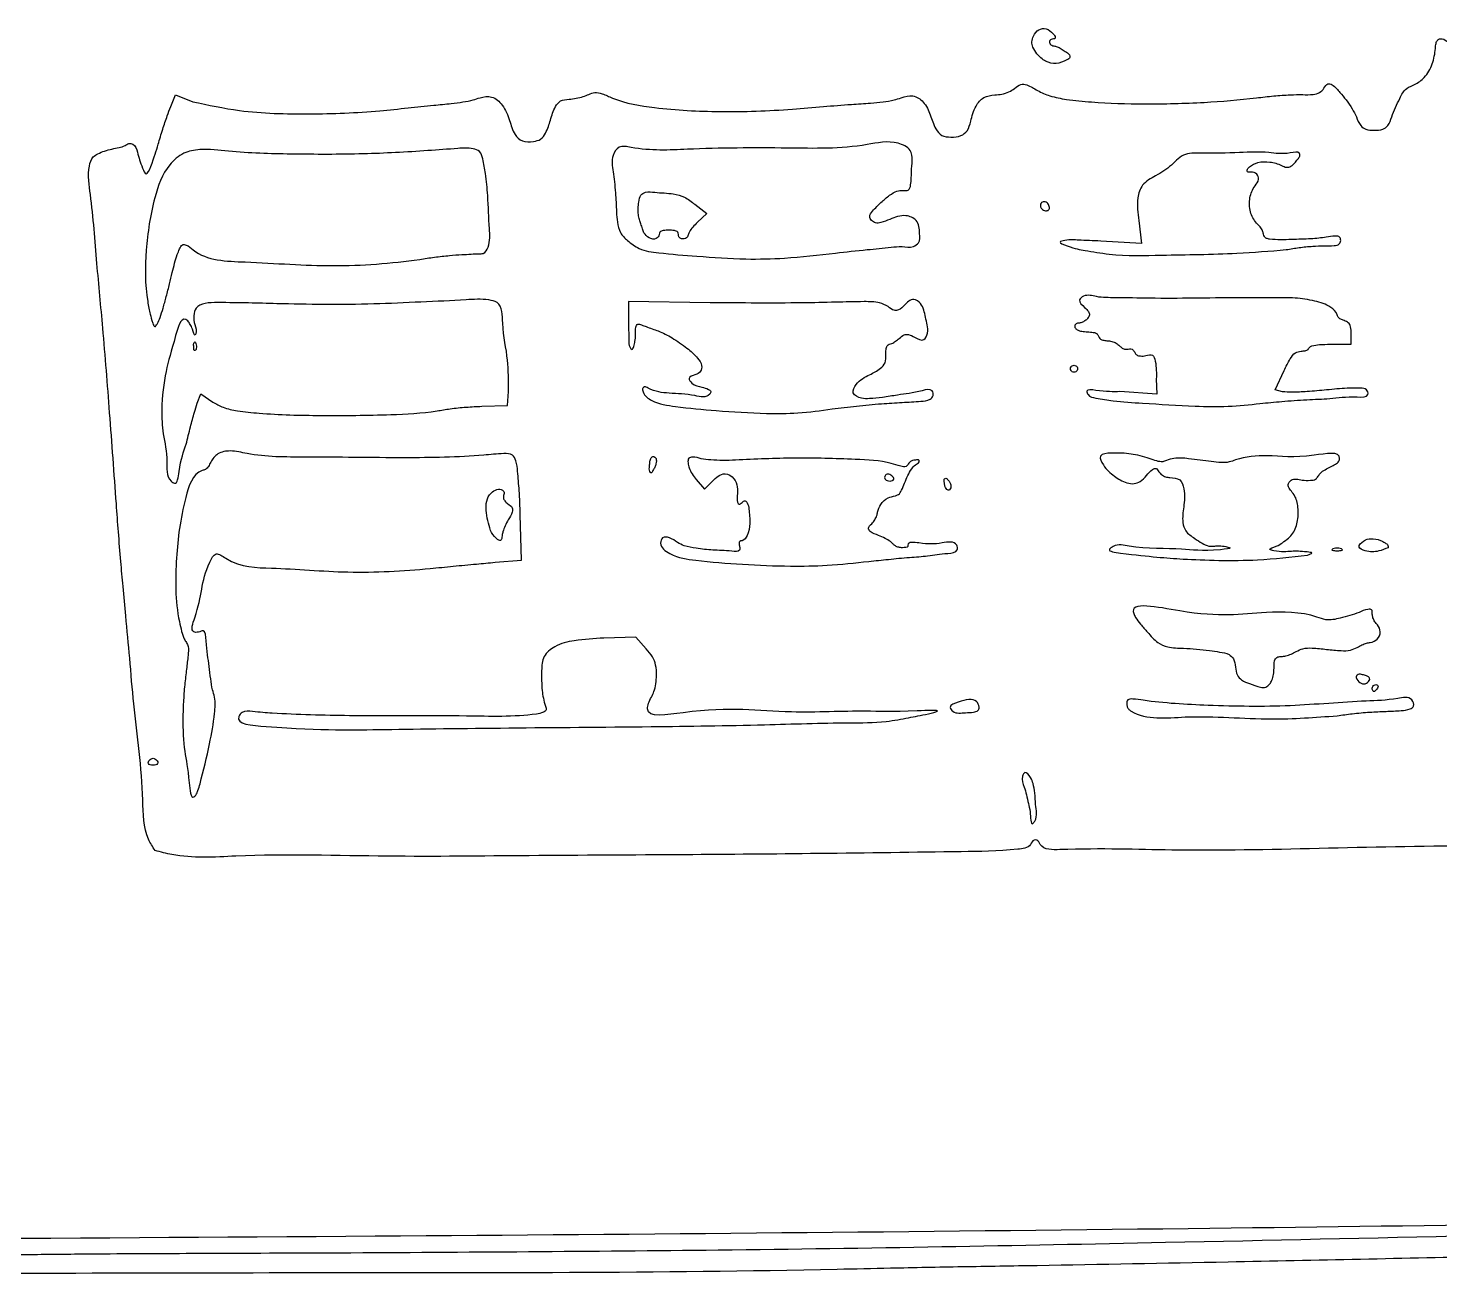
# Model space of a CAD drawing. Extents: x 14 to 139, y 93 to 208.
# Drawn here: x 108.28 to 125.36, y 93.35 to 108.47 of the extents above; entities that cross this region are included whole.
import ezdxf

# ---------------------------------------------------------------- set-up
doc = ezdxf.new("R2010")
doc.units = 0
doc.layers.add('Edge.Cuts', color=7, linetype='CONTINUOUS')
doc.layers.add('SilkS', color=7, linetype='CONTINUOUS')

msp = doc.modelspace()

# ---------------------------------------------------------------- linework, layer by layer
at = {"layer": 'Edge.Cuts', "color": 1}
msp.add_open_spline([(86.92611, 93.350235), (90.987756, 93.353391), (99.208665, 93.359778), (109.589867, 93.423206), (116.125173, 93.407892), (118.789651, 93.471242), (119.596422, 93.485972), (120.958597, 93.507667), (123.099832, 93.548381), (126.036731, 93.611547), (129.055629, 93.683776), (131.885295, 93.749444), (134.262424, 93.798114), (136.040338, 93.8296), (137.062408, 93.843755), (137.535922, 93.862785), (137.811046, 93.946734), (138.022933, 94.017022), (138.194986, 94.070357), (138.386287, 94.123026), (138.580223, 94.182372), (138.762157, 94.298575), (138.906842, 94.491549), (138.922589, 94.901496), (138.825796, 95.648732), (138.710813, 96.452629), (138.560729, 97.2939), (138.323603, 98.268107), (138.069734, 99.326678), (137.834653, 100.300286), (137.712361, 100.80961), (137.592917, 101.326912), (137.430536, 102.039659), (137.192951, 103.03007), (136.938527, 104.063343), (136.738308, 104.901217), (136.604568, 105.461051), (136.573573, 105.74421), (136.562873, 105.841972)], degree=3, knots=[0, 0, 0, 0, 12.18483, 24.662509, 31.145266, 31.78847, 32.658131, 33.565978, 35.875511, 39.082993, 42.378647, 44.935004, 47.573652, 49.513572, 50.264814, 50.646687, 50.926104, 51.123222, 51.317191, 51.46607, 51.719083, 51.922105, 52.104538, 52.417963, 53.10424, 54.390731, 54.842115, 55.668655, 57.396834, 58.108766, 58.673303, 58.968231, 59.7015, 60.866294, 62.023872, 62.893233, 63.452381, 63.747228, 63.747228, 63.747228, 63.747228], dxfattribs=at)
at = {"layer": 'SilkS', "color": 7}
for points in [[(120.487343, 108.15873)], [(120.640005, 106.298648)], [(118.049903, 105.74757)], [(123.506108, 105.788543)], [(120.97968, 104.347808)], [(118.010167, 103.861103)], [(115.88373, 103.233188)], [(118.64433, 103.031535)], [(119.413402, 103.001243)], [(124.174905, 102.167963)], [(124.737517, 102.182363)], [(123.306532, 100.53486)], [(124.610085, 100.483913)], [(119.790772, 100.251698)], [(124.121805, 100.149983)], [(115.820708, 100.017953)], [(109.847857, 99.59223)], [(120.47007, 99.074588)]]:
    msp.add_lwpolyline(points, close=True, dxfattribs=at)
for points in [[(110.005635, 107.522025), (110.063085, 107.660228), (110.271675, 107.578005)], [(116.348933, 106.337093), (116.492693, 106.22457), (116.379773, 106.119923)], [(121.722427, 106.141035), (121.752127, 105.863475), (121.259752, 105.892875)], [(115.731308, 105.993165), (115.730985, 105.993165)], [(109.913407, 105.08058), (109.913377, 105.080258)], [(116.531947, 105.146648), (115.54473, 105.159323), (115.54473, 104.857155)], [(124.03686, 104.64519), (124.291628, 104.64519), (124.291628, 104.776575)], [(110.28327, 104.62731), (110.282895, 104.627318)], [(121.93287, 104.226368), (121.940445, 104.041373), (121.491915, 104.070848)], [(123.461985, 104.06865), (123.371317, 104.091375), (123.47964, 104.325833)], [(110.32722, 103.930065), (110.371695, 104.043098), (110.516797, 103.944638)], [(113.769885, 103.893915), (114.079807, 103.90194), (114.093683, 104.071778)], [(123.187665, 103.926915), (123.187642, 103.927193)], [(110.192625, 103.434968), (110.192572, 103.435193)], [(116.365643, 103.005945), (116.464905, 102.890543), (116.556713, 102.98235)], [(113.931203, 102.005768), (114.24966, 102.033743), (114.23511, 102.582683)], [(113.875987, 102.39207), (113.87574, 102.392123)], [(118.45311, 102.016725), (118.453252, 102.016875)], [(123.760515, 102.09408), (123.760868, 102.094163)], [(115.760077, 100.960913), (115.635795, 101.09958), (115.248757, 101.08878)], [(124.516823, 100.590188), (124.516785, 100.590038)], [(110.360985, 99.326828), (110.360872, 99.32685)], [(109.816612, 98.51961), (109.816395, 98.520098)]]:
    msp.add_lwpolyline(points, dxfattribs=at)
for points, knots in [([(110.271675, 107.578005), (110.459946, 107.537908), (110.924164, 107.43904), (111.686491, 107.424246), (112.367277, 107.44706), (112.867819, 107.50341), (113.155628, 107.533097), (113.377336, 107.552932), (113.536576, 107.573926), (113.654749, 107.593469), (113.764082, 107.635326), (113.901971, 107.655893), (114.038653, 107.530253), (114.108968, 107.361511), (114.147498, 107.194935), (114.260345, 107.084207), (114.380883, 107.093976), (114.48977, 107.115434), (114.558816, 107.220759), (114.602813, 107.357797), (114.640975, 107.496325), (114.720209, 107.603288), (114.821915, 107.605429), (114.912327, 107.619595), (114.993301, 107.637927), (115.065554, 107.667566), (115.140786, 107.697162), (115.24293, 107.673506), (115.465346, 107.562991), (115.952774, 107.486161), (116.679171, 107.445791), (117.362791, 107.472513), (117.892566, 107.519433), (118.207395, 107.544474), (118.448612, 107.558953), (118.620642, 107.574793), (118.7464, 107.592746), (118.86135, 107.631854), (118.989773, 107.669462), (119.132032, 107.574243), (119.202586, 107.419216), (119.242808, 107.270016), (119.33139, 107.157393), (119.451525, 107.148543), (119.56254, 107.152798), (119.659066, 107.228139), (119.691711, 107.366648), (119.730454, 107.512064), (119.835719, 107.644242), (119.961946, 107.65892), (120.065228, 107.667171), (120.147054, 107.694938), (120.222196, 107.735709), (120.282722, 107.799691), (120.393602, 107.780282), (120.497341, 107.707352), (120.657117, 107.639025), (120.878382, 107.598635), (121.25981, 107.561993), (121.816328, 107.547047), (122.483137, 107.561876), (123.004677, 107.607026), (123.351001, 107.649257), (123.537387, 107.662716), (123.69649, 107.666516), (123.81494, 107.659417), (123.9107, 107.682981), (123.963801, 107.73575), (123.997979, 107.810303), (124.091712, 107.772205), (124.149808, 107.693331), (124.235345, 107.599095), (124.300684, 107.498878), (124.357497, 107.394688), (124.389643, 107.29578), (124.473585, 107.231538), (124.570284, 107.237448), (124.666942, 107.230989), (124.749353, 107.29577), (124.794918, 107.437532), (124.861681, 107.586759), (124.942817, 107.742518), (125.072068, 107.787924), (125.195558, 107.873084), (125.280841, 108.033649), (125.309789, 108.180003), (125.313594, 108.278436), (125.3316, 108.325828), (125.385678, 108.349593), (125.455964, 108.313706), (125.505583, 108.232371), (125.49457, 108.130176), (125.481382, 108.014893), (125.586317, 107.925182), (125.70675, 107.906333), (125.821967, 107.927984), (125.877099, 107.833159), (125.77607, 107.812107), (125.687758, 107.772852), (125.741625, 107.673448), (126.006181, 107.603263), (126.588889, 107.601485), (127.401609, 107.58828), (128.103132, 107.616559), (128.550236, 107.671588), (128.786827, 107.694432), (128.981277, 107.699275), (129.124556, 107.713578), (129.240787, 107.648601), (129.276008, 107.531467), (129.316532, 107.400522), (129.338418, 107.253401), (129.346531, 107.091606), (129.353209, 106.917028), (129.374676, 106.736576), (129.406207, 106.561504), (129.439419, 106.403965), (129.460873, 106.267415), (129.4713, 106.157516), (129.473551, 106.042753), (129.309659, 105.984783), (129.133675, 105.953458), (128.914917, 105.911608), (128.734582, 105.886239), (128.58867, 105.87506), (128.474287, 105.873687), (128.396716, 105.851968), (128.326931, 105.84767), (128.311642, 105.780787), (128.458912, 105.820885), (128.578691, 105.812181), (128.794123, 105.838576), (129.000179, 105.847885), (129.216341, 105.85332), (129.38541, 105.857433), (129.529878, 105.834728), (129.587758, 105.74092), (129.616763, 105.618553), (129.642022, 105.454514), (129.656774, 105.257624), (129.671237, 105.059603), (129.690552, 104.892327), (129.720845, 104.765793), (129.751383, 104.658449), (129.764635, 104.542183), (129.767594, 104.457071), (129.769103, 104.413658)], [0, 0, 0, 0, 0.576497, 1.421467, 2.276445, 2.619967, 2.931915, 3.144758, 3.287138, 3.414794, 3.500937, 3.641692, 3.802014, 4.007877, 4.19077, 4.308776, 4.442068, 4.533859, 4.628519, 4.796453, 4.969954, 5.062297, 5.166486, 5.25336, 5.341576, 5.412991, 5.489147, 5.577432, 5.714994, 6.237642, 7.027877, 7.907507, 8.283441, 8.623859, 8.855075, 9.007849, 9.143163, 9.23286, 9.376018, 9.519296, 9.6983, 9.877742, 9.987396, 10.09644, 10.22047, 10.315035, 10.438242, 10.633089, 10.772132, 10.909024, 10.994909, 11.085376, 11.164085, 11.253794, 11.32747, 11.473596, 11.637291, 11.84241, 12.146014, 12.786623, 13.511007, 14.145988, 14.356178, 14.557457, 14.706639, 14.832556, 14.914924, 14.989143, 15.060915, 15.113426, 15.245247, 15.363582, 15.491775, 15.603401, 15.720153, 15.796513, 15.899346, 16.00217, 16.077175, 16.19295, 16.437677, 16.583141, 16.688496, 16.835392, 17.024925, 17.2156, 17.277804, 17.323089, 17.35728, 17.441702, 17.530175, 17.629025, 17.744778, 17.854518, 17.997815, 18.11458, 18.161873, 18.255637, 18.338843, 18.402353, 18.5264, 19.143109, 20.14803, 20.966688, 21.244966, 21.500268, 21.677537, 21.832727, 21.920216, 22.051884, 22.178925, 22.337284, 22.494243, 22.665542, 22.86101, 23.038964, 23.198579, 23.345577, 23.448488, 23.542063, 23.648736, 23.903756, 24.111753, 24.30805, 24.450622, 24.552987, 24.644008, 24.70589, 24.729374, 24.811416, 24.990053, 25.193953, 25.420872, 25.621842, 25.835958, 25.940658, 26.031955, 26.143293, 26.320903, 26.527726, 26.735872, 26.9167, 27.031856, 27.125875, 27.25109, 27.381451, 27.381451, 27.381451, 27.381451]), ([(120.48744, 108.158715), (120.469611, 108.183905), (120.438933, 108.227247), (120.421588, 108.305037), (120.447767, 108.382), (120.500655, 108.457114), (120.607998, 108.472857), (120.671303, 108.416152), (120.705884, 108.377571), (120.714388, 108.341359), (120.676779, 108.33936), (120.63788, 108.325986), (120.64175, 108.26581), (120.690272, 108.253014), (120.73642, 108.244119), (120.783216, 108.220207), (120.83169, 108.185635), (120.878783, 108.159016), (120.89411, 108.105523), (120.819914, 108.0657), (120.727987, 108.029217), (120.582326, 108.057212), (120.519582, 108.124273), (120.487343, 108.15873)], [0, 0, 0, 0, 0.092102, 0.158474, 0.229135, 0.331059, 0.417043, 0.518893, 0.562724, 0.583669, 0.606058, 0.653887, 0.695131, 0.745878, 0.78536, 0.840159, 0.899728, 0.966101, 0.997026, 1.043073, 1.179576, 1.311309, 1.450532, 1.450532, 1.450532, 1.450532]), ([(109.816395, 98.520098), (109.78746, 98.56423), (109.670236, 98.743026), (109.678994, 99.373419), (109.571708, 100.086283), (109.511064, 100.832307), (109.46678, 101.305975), (109.430016, 101.695824), (109.399761, 102.034801), (109.372818, 102.367429), (109.328896, 102.967683), (109.269225, 103.789997), (109.194115, 104.759917), (109.107371, 105.638203), (109.062742, 106.293337), (108.993282, 106.721739), (109.048479, 106.905085), (109.130151, 106.952465), (109.205234, 106.984853), (109.292661, 107.00546), (109.37601, 107.024113), (109.44746, 107.04028), (109.495954, 107.078071), (109.57493, 107.066834), (109.612883, 106.926837), (109.6398, 106.832245), (109.711623, 106.66404), (109.803384, 106.886132), (109.840528, 107.026252), (109.90784, 107.241848), (109.95679, 107.392485), (109.991402, 107.484279), (110.005635, 107.522025)], [0, 0, 0, 0, 0.156668, 0.634717, 1.804472, 2.359756, 2.872924, 3.232881, 3.534276, 3.893935, 4.234007, 5.339843, 6.367461, 7.152092, 7.988093, 8.334904, 8.454051, 8.521091, 8.608913, 8.700695, 8.78892, 8.866475, 8.91751, 8.966324, 9.077402, 9.281289, 9.361309, 9.467337, 9.751567, 9.93931, 10.112219, 10.232972, 10.232972, 10.232972, 10.232972]), ([(130.566, 100.008405), (130.581322, 99.96614), (130.609696, 99.88787), (130.644738, 99.806539), (130.687145, 99.667935), (130.714134, 100.073872), (130.626794, 100.333886), (130.554126, 100.885505), (130.459332, 101.331038), (130.395708, 101.701533), (130.344346, 102.044298), (130.298944, 102.362403), (130.248435, 102.659748), (130.191278, 102.94491), (130.134576, 103.227508), (130.085579, 103.517819), (130.042765, 103.821198), (129.997708, 104.137264), (129.942535, 104.462832), (129.880472, 104.787337), (129.818465, 105.09635), (129.766548, 105.379436), (129.722405, 105.644714), (129.680923, 105.917375), (129.630983, 106.221014), (129.579773, 106.537725), (129.52757, 106.826327), (129.518391, 107.024961), (129.477775, 107.18612), (129.596853, 107.244156), (129.70941, 107.234312), (129.854915, 107.140969), (129.85865, 106.847123), (129.953594, 106.487232), (129.990593, 106.121272), (130.030827, 105.836075), (130.066257, 105.637726), (130.113839, 105.417511), (130.164967, 105.163837), (130.213609, 104.873462), (130.259203, 104.556578), (130.304749, 104.232054), (130.354337, 103.920561), (130.408055, 103.626226), (130.461598, 103.334458), (130.51029, 103.030037), (130.554877, 102.717259), (130.596897, 102.417165), (130.63902, 102.148103), (130.699429, 101.816617), (130.775398, 101.423229), (130.846841, 100.970141), (130.887732, 100.621634), (130.913463, 100.379706), (130.935038, 100.230676), (130.982829, 100.013819), (131.057516, 99.68512), (131.111072, 99.286412), (131.180955, 98.992594), (131.164407, 98.843812), (131.145232, 98.787536), (130.995811, 98.596255), (130.049983, 98.803488), (128.405194, 98.517659), (125.553815, 98.622914), (122.801477, 98.487069), (121.206192, 98.550258), (120.549686, 98.521439), (120.502561, 98.649565), (120.437138, 98.648641), (120.402999, 98.548917), (120.060206, 98.510876), (119.251122, 98.500224), (117.873363, 98.48096), (116.141318, 98.466218), (114.398412, 98.459673), (112.587393, 98.437248), (111.153919, 98.485388), (110.201277, 98.415862), (109.88422, 98.501376), (109.816612, 98.51961)], [0, 0, 0, 0, 0.130732, 0.242097, 0.309994, 0.43613, 0.945938, 1.55501, 1.939098, 2.34171, 2.675832, 2.98036, 3.305333, 3.580557, 3.852814, 4.169999, 4.463614, 4.771959, 5.127752, 5.454106, 5.763095, 6.073255, 6.317498, 6.569773, 6.900917, 7.239247, 7.537619, 7.764198, 7.870599, 7.968046, 8.096867, 8.207813, 8.449397, 8.890314, 9.362091, 9.538743, 9.755663, 9.966071, 10.214693, 10.531891, 10.849174, 11.175123, 11.515001, 11.795315, 12.072698, 12.404903, 12.720093, 13.020509, 13.31397, 13.537021, 14.031308, 14.515905, 14.912646, 15.083826, 15.24586, 15.363972, 15.749967, 16.255155, 16.576621, 16.64018, 16.702046, 16.75253, 17.352501, 19.086089, 22.110686, 25.747948, 27.101249, 27.346656, 27.414952, 27.446374, 27.51604, 27.680638, 28.365151, 30.085581, 31.717114, 33.593001, 35.307129, 37.144766, 37.917677, 38.127158, 38.127158, 38.127158, 38.127158]), ([(118.04988, 105.747525), (118.177456, 105.762139), (118.401467, 105.787799), (118.67096, 105.809061), (118.856332, 105.834257), (118.975339, 105.805834), (119.075249, 105.875678), (119.06846, 106.001632), (119.055912, 106.149925), (118.878729, 106.223427), (118.73249, 106.16627), (118.618349, 106.11693), (118.536268, 106.104257), (118.485592, 106.137696), (118.452311, 106.196842), (118.516809, 106.277615), (118.596775, 106.356618), (118.693721, 106.441944), (118.784194, 106.498116), (118.861309, 106.510149), (118.942207, 106.493719), (118.9719, 106.610327), (118.960652, 106.754674), (119.011296, 106.98986), (118.73623, 107.124076), (118.238965, 107.00194), (117.388933, 107.023833), (116.421629, 107.017954), (115.773297, 106.977277), (115.428171, 107.058183), (115.329886, 106.904559), (115.356081, 106.755388), (115.375253, 106.606198), (115.387676, 106.483838), (115.399039, 106.321453), (115.399846, 106.159808), (115.43754, 105.990407), (115.542508, 105.88707), (115.689271, 105.778332), (115.987453, 105.738772), (116.415406, 105.706587), (116.924321, 105.668479), (117.484536, 105.681956), (117.844568, 105.72374), (118.049903, 105.74757)], [0, 0, 0, 0, 0.385227, 0.676419, 0.81062, 0.946455, 1.023482, 1.135193, 1.297991, 1.43403, 1.635114, 1.748734, 1.814219, 1.870274, 1.922446, 1.995116, 2.141221, 2.27842, 2.379061, 2.452127, 2.517461, 2.586063, 2.748015, 3.004542, 3.172573, 3.549595, 4.51365, 5.725176, 6.404894, 6.551155, 6.674056, 6.871441, 6.994872, 7.127251, 7.240028, 7.482614, 7.6158, 7.743207, 7.91325, 8.1558, 8.621041, 9.2139, 9.680836, 10.300616, 10.300616, 10.300616, 10.300616]), ([(109.913377, 105.080258), (109.926453, 105.127109), (109.953821, 105.225175), (109.990873, 105.368415), (110.022098, 105.504082), (110.051157, 105.621602), (110.079645, 105.719876), (110.110282, 105.789997), (110.136561, 105.857137), (110.216479, 105.843048), (110.403369, 105.653049), (111.074106, 105.642052), (111.956508, 105.56675), (112.732579, 105.626861), (113.198041, 105.698386), (113.368163, 105.71724), (113.516042, 105.729946), (113.63534, 105.732726), (113.719934, 105.742473), (113.805876, 105.735482), (113.876868, 105.863663), (113.85616, 106.099784), (113.848574, 106.398137), (113.820135, 106.682932), (113.789797, 106.855747), (113.756537, 106.983178), (113.630125, 107.024104), (113.421633, 107.008425), (112.977888, 106.974983), (112.306356, 106.938468), (111.50104, 106.941588), (110.840139, 106.957154), (110.408156, 107.015318), (110.15019, 106.968218), (109.926767, 106.771888), (109.776798, 106.351859), (109.696711, 105.788011), (109.691174, 105.320483), (109.754578, 105.014912), (109.776174, 104.931591), (109.809953, 104.838778), (109.85359, 104.90845), (109.879156, 104.974094), (109.900916, 105.041743), (109.913407, 105.08058)], [0, 0, 0, 0, 0.145911, 0.305411, 0.444019, 0.562844, 0.67067, 0.744593, 0.806242, 0.850464, 0.955316, 1.600496, 2.666582, 3.715912, 3.896529, 4.080755, 4.228869, 4.342538, 4.43625, 4.489724, 4.583699, 4.808546, 5.210195, 5.477005, 5.658641, 5.753367, 5.83944, 6.023042, 6.38801, 7.16905, 8.042953, 8.802494, 9.151003, 9.346733, 9.567147, 10.005642, 10.648157, 11.270651, 11.425831, 11.538711, 11.587021, 11.627641, 11.715432, 11.833767, 11.833767, 11.833767, 11.833767]), ([(123.5061, 105.788588), (123.558041, 105.797401), (123.66419, 105.815414), (123.816113, 105.830763), (123.959514, 105.83563), (124.063007, 105.832822), (124.149822, 105.844945), (124.168963, 105.897876), (124.156304, 105.951548), (124.075822, 105.955029), (123.967795, 105.933693), (123.787569, 105.915186), (123.560364, 105.913155), (123.379154, 105.902992), (123.267547, 105.921771), (123.237366, 105.943905), (123.229399, 105.979641), (123.219092, 106.02125), (123.188066, 106.066715), (123.121946, 106.129179), (123.058954, 106.247894), (123.053703, 106.415103), (123.108831, 106.544005), (123.182955, 106.627771), (123.154447, 106.71557), (123.092431, 106.730886), (123.035252, 106.720469), (123.028978, 106.761971), (123.077174, 106.806937), (123.168165, 106.854324), (123.309981, 106.854954), (123.423814, 106.822976), (123.503976, 106.777901), (123.569696, 106.796613), (123.613456, 106.842646), (123.648276, 106.887385), (123.673677, 106.92259), (123.658017, 106.984698), (123.48186, 106.932687), (123.274609, 106.978038), (122.894892, 106.960757), (122.563815, 106.951144), (122.286077, 106.961308), (122.179602, 106.875116), (122.111238, 106.802373), (122.024272, 106.741322), (121.905289, 106.667777), (121.754208, 106.592191), (121.689119, 106.376334), (121.709627, 106.231458), (121.722427, 106.141035)], [0, 0, 0, 0, 0.157911, 0.322716, 0.459294, 0.582888, 0.64748, 0.692884, 0.736421, 0.789514, 0.900226, 1.085393, 1.321782, 1.586692, 1.62526, 1.659633, 1.690585, 1.731579, 1.788563, 1.851757, 2.004834, 2.177161, 2.333116, 2.423302, 2.487622, 2.567738, 2.605267, 2.624799, 2.673161, 2.786811, 2.933081, 3.080972, 3.144488, 3.196224, 3.271562, 3.329998, 3.371202, 3.392315, 3.503304, 3.763376, 4.116433, 4.588738, 4.798723, 4.902113, 4.98665, 5.099578, 5.217596, 5.411657, 5.576302, 5.849709, 5.849709, 5.849709, 5.849709]), ([(115.730985, 105.993165), (115.725669, 106.009525), (115.714128, 106.045042), (115.696608, 106.098292), (115.674472, 106.153529), (115.662164, 106.217276), (115.660278, 106.28945), (115.671672, 106.367273), (115.68034, 106.450072), (115.766008, 106.496331), (115.901373, 106.474134), (116.060359, 106.475102), (116.230861, 106.429431), (116.308642, 106.368602), (116.348933, 106.337093)], [0, 0, 0, 0, 0.051604, 0.11203, 0.168214, 0.229668, 0.30597, 0.382228, 0.471021, 0.533354, 0.648231, 0.872266, 1.013729, 1.165764, 1.165764, 1.165764, 1.165764]), ([(120.63999, 106.29861), (120.635451, 106.316149), (120.626763, 106.349721), (120.578829, 106.377273), (120.531295, 106.354965), (120.526133, 106.30566), (120.556128, 106.268406), (120.594269, 106.254932), (120.623543, 106.262506), (120.637261, 106.278328), (120.639067, 106.291704), (120.640005, 106.298648)], [0, 0, 0, 0, 0.052842, 0.10115, 0.144071, 0.186501, 0.229743, 0.279427, 0.298094, 0.317275, 0.33798, 0.33798, 0.33798, 0.33798]), ([(116.379773, 106.119923), (116.360499, 106.100545), (116.325217, 106.065075), (116.284235, 106.014634), (116.267406, 105.972763), (116.260781, 105.94004), (116.23442, 105.922939), (116.203682, 105.916694), (116.17309, 105.922752), (116.149338, 105.943823), (116.151702, 105.97295), (116.142424, 106.008377), (116.091279, 106.02209), (116.033118, 106.026831), (115.976088, 106.022065), (115.9229, 106.008485), (115.916604, 105.96078), (115.881659, 105.903204), (115.785858, 105.924869), (115.749517, 105.970366), (115.731308, 105.993165)], [0, 0, 0, 0, 0.082193, 0.150459, 0.192057, 0.217847, 0.246549, 0.2793, 0.310783, 0.337759, 0.364739, 0.394768, 0.438824, 0.506136, 0.57341, 0.617433, 0.647514, 0.708271, 0.795857, 0.883829, 0.883829, 0.883829, 0.883829]), ([(121.259752, 105.892875), (121.167784, 105.895842), (121.017573, 105.900687), (120.877949, 105.912459), (120.72697, 105.879668), (120.92853, 105.80336), (121.078629, 105.778797), (121.485973, 105.706162), (122.084739, 105.728981), (122.806234, 105.730292), (123.307273, 105.771993), (123.506108, 105.788543)], [0, 0, 0, 0, 0.265648, 0.433881, 0.495553, 0.59481, 0.820311, 1.112336, 1.748967, 2.659495, 3.258574, 3.258574, 3.258574, 3.258574]), ([(86.926102, 93.350235), (90.98775, 93.353391), (99.208662, 93.359778), (109.589866, 93.423206), (116.125173, 93.407892), (118.789651, 93.471242), (119.596422, 93.485972), (120.958596, 93.507667), (123.09983, 93.548381), (126.036729, 93.611547), (129.055628, 93.683776), (131.885295, 93.749444), (134.262424, 93.798114), (136.040336, 93.8296), (137.062407, 93.843755), (137.53592, 93.862785), (137.811046, 93.946734), (138.022932, 94.017022), (138.194984, 94.070358), (138.386285, 94.123025), (138.580219, 94.182373), (138.762152, 94.298576), (138.906844, 94.491546), (138.922587, 94.901497), (138.825797, 95.648731), (138.710813, 96.452629), (138.560729, 97.2939), (138.323603, 98.268107), (138.069734, 99.326679), (137.834653, 100.300286), (137.712356, 100.809609), (137.59292, 101.326913), (137.430532, 102.039658), (137.192946, 103.030069), (136.938528, 104.063343), (136.738308, 104.901217), (136.604568, 105.461051), (136.573573, 105.74421), (136.562872, 105.841972)], [0, 0, 0, 0, 12.184835, 24.662516, 31.145273, 31.788478, 32.658139, 33.565985, 35.875515, 39.082999, 42.378654, 44.935011, 47.57366, 49.51358, 50.264818, 50.646693, 50.926112, 51.123228, 51.317196, 51.466077, 51.719086, 51.922108, 52.104544, 52.417968, 53.104245, 54.390736, 54.842121, 55.668661, 57.39684, 58.108772, 58.673309, 58.968237, 59.701506, 60.8663, 62.023878, 62.893239, 63.452387, 63.747234, 63.747234, 63.747234, 63.747234]), ([(124.291628, 104.776575), (124.29111, 104.802961), (124.290225, 104.848046), (124.261243, 104.909962), (124.209114, 104.929386), (124.165554, 104.944971), (124.131653, 104.968803), (124.114954, 105.031355), (124.023271, 105.118163), (123.8405, 105.174404), (123.608465, 105.210353), (123.294982, 105.203133), (122.884843, 105.206494), (122.383519, 105.201212), (121.889383, 105.196477), (121.498077, 105.210128), (121.231448, 105.20494), (121.082552, 105.255352), (120.971518, 105.170396), (121.059609, 105.095844), (121.109781, 105.050646), (121.129786, 104.996142), (121.103391, 104.955682), (121.070075, 104.926895), (121.032313, 104.905927), (120.995455, 104.89982), (120.963292, 104.896659), (120.944193, 104.873929), (120.945454, 104.840747), (120.981107, 104.81387), (121.033961, 104.797934), (121.101025, 104.793878), (121.162834, 104.790777), (121.217297, 104.777301), (121.234734, 104.741936), (121.246603, 104.708057), (121.288315, 104.691367), (121.337498, 104.687497), (121.393813, 104.681597), (121.446847, 104.661146), (121.485921, 104.628209), (121.51766, 104.596707), (121.556138, 104.580824), (121.591731, 104.585602), (121.624301, 104.592264), (121.655445, 104.575881), (121.671799, 104.544542), (121.695178, 104.509481), (121.748165, 104.498952), (121.808222, 104.504143), (121.898454, 104.534152), (121.935937, 104.384893), (121.934165, 104.293319), (121.93287, 104.226368)], [0, 0, 0, 0, 0.079165, 0.135265, 0.191055, 0.237441, 0.277268, 0.307332, 0.426221, 0.632629, 0.874236, 1.128618, 1.570998, 2.105629, 2.632237, 3.053689, 3.279015, 3.433586, 3.501412, 3.610445, 3.678657, 3.721686, 3.767771, 3.811159, 3.855564, 3.894132, 3.923791, 3.948515, 3.975291, 4.013627, 4.071464, 4.141782, 4.212198, 4.262557, 4.295326, 4.325605, 4.366653, 4.418023, 4.476424, 4.535201, 4.58524, 4.628539, 4.669213, 4.704004, 4.73505, 4.766629, 4.800557, 4.840574, 4.887355, 4.950208, 5.033385, 5.112243, 5.326683, 5.326683, 5.326683, 5.326683]), ([(114.093683, 104.071778), (114.093674, 104.200711), (114.093654, 104.482376), (114.01422, 104.807351), (114.020511, 105.145771), (113.794135, 105.196151), (113.493243, 105.174741), (113.025741, 105.154578), (112.454119, 105.127637), (111.875493, 105.121537), (111.229786, 105.135023), (110.76642, 105.1511), (110.277789, 105.144799), (110.278794, 104.903175), (110.324589, 104.805665), (110.29202, 104.73035), (110.272051, 104.836809), (110.243293, 104.877293), (110.219093, 104.922462), (110.12761, 104.984881), (110.029994, 104.607632), (109.940762, 104.337171), (109.886652, 103.907511), (109.90863, 103.54539), (109.977844, 103.267828), (109.943515, 103.033994), (110.085941, 102.929618), (110.115915, 103.217312), (110.161273, 103.346011), (110.192625, 103.434968)], [0, 0, 0, 0, 0.379873, 0.829863, 1.08922, 1.193991, 1.467631, 2.015499, 2.585843, 3.185427, 3.761937, 4.476092, 4.745477, 4.945456, 5.056878, 5.073995, 5.150723, 5.216384, 5.267677, 5.296039, 5.525014, 5.97543, 6.437282, 6.730349, 7.067258, 7.311459, 7.358848, 7.511491, 7.853156, 7.853156, 7.853156, 7.853156]), ([(118.010115, 103.861193), (118.10811, 103.873213), (118.307184, 103.897631), (118.589041, 103.924681), (118.84994, 103.939074), (119.042948, 103.951573), (119.181438, 103.958993), (119.241429, 104.01895), (119.220998, 104.115601), (119.018087, 104.055882), (118.844524, 104.039186), (118.627488, 103.998507), (118.480708, 103.987484), (118.361148, 103.98178), (118.234044, 104.043836), (118.315, 104.201024), (118.449131, 104.267976), (118.580262, 104.333375), (118.663364, 104.417966), (118.658146, 104.505679), (118.660343, 104.573021), (118.668349, 104.623373), (118.699399, 104.6485), (118.738365, 104.652653), (118.778667, 104.681079), (118.825882, 104.716545), (118.870482, 104.762576), (118.94538, 104.764865), (119.013358, 104.723387), (119.126482, 104.667439), (119.186768, 104.821431), (119.133118, 104.961301), (119.115354, 105.123216), (118.983892, 105.212069), (118.889809, 105.127622), (118.830823, 105.057234), (118.746563, 105.047862), (118.682398, 105.110889), (118.561149, 105.158107), (118.343442, 105.161324), (118.032923, 105.15136), (117.600556, 105.143047), (117.094133, 105.141692), (116.722039, 105.144972), (116.531947, 105.146648)], [0, 0, 0, 0, 0.296109, 0.601538, 0.850368, 1.07636, 1.191528, 1.249217, 1.307858, 1.426421, 1.732157, 1.915943, 2.072894, 2.17029, 2.289329, 2.396307, 2.596863, 2.749142, 2.837106, 2.929769, 2.995977, 3.045222, 3.073708, 3.108641, 3.159737, 3.217525, 3.28873, 3.342559, 3.424695, 3.540491, 3.630383, 3.822756, 4.000239, 4.095164, 4.226045, 4.316808, 4.370412, 4.457145, 4.569077, 4.755786, 5.101816, 5.50541, 6.051393, 6.621641, 6.621641, 6.621641, 6.621641]), ([(115.54473, 104.857155), (115.54845, 104.803257), (115.554385, 104.717269), (115.543593, 104.625634), (115.591167, 104.567035), (115.614578, 104.629314), (115.625529, 104.680294), (115.632563, 104.764476), (115.624093, 104.831257), (115.653615, 104.899381), (115.710136, 104.875849), (115.763426, 104.855683), (115.831954, 104.829989), (115.939966, 104.794715), (116.084106, 104.719395), (116.243827, 104.608786), (116.369488, 104.500423), (116.437887, 104.401368), (116.427013, 104.30431), (116.353856, 104.274996), (116.256359, 104.243219), (116.327572, 104.14434), (116.420258, 104.12877), (116.496262, 104.108654), (116.552286, 104.075927), (116.498368, 103.986949), (116.291876, 104.042971), (116.057256, 104.047329), (115.851781, 104.069281), (115.745476, 104.137101), (115.707788, 104.109939), (115.729598, 104.026745), (115.865571, 103.925786), (116.182184, 103.878622), (116.643436, 103.836584), (117.138317, 103.805248), (117.608398, 103.805055), (117.87208, 103.841839), (118.010167, 103.861103)], [0, 0, 0, 0, 0.160023, 0.2553, 0.28693, 0.326961, 0.392323, 0.472019, 0.565337, 0.607067, 0.654802, 0.713645, 0.790838, 0.869681, 1.056033, 1.274786, 1.451663, 1.553783, 1.624597, 1.705121, 1.787305, 1.851374, 1.984349, 2.066172, 2.106315, 2.140075, 2.32017, 2.633422, 2.893649, 2.942865, 2.966645, 3.013398, 3.161484, 3.457793, 3.951435, 4.561764, 4.941685, 5.359397, 5.359397, 5.359397, 5.359397]), ([(110.282895, 104.627318), (110.28165, 104.639339), (110.279978, 104.65549), (110.29969, 104.679506), (110.310959, 104.646138), (110.317658, 104.623453), (110.316282, 104.594886), (110.311241, 104.570996), (110.287697, 104.566817), (110.283843, 104.597682), (110.283493, 104.615801), (110.28327, 104.62731)], [0, 0, 0, 0, 0.036479, 0.049006, 0.071929, 0.10446, 0.133715, 0.156403, 0.168987, 0.190543, 0.228067, 0.228067, 0.228067, 0.228067]), ([(123.47964, 104.325833), (123.502457, 104.373562), (123.538839, 104.449669), (123.603808, 104.545318), (123.67859, 104.561054), (123.729243, 104.563714), (123.769714, 104.574553), (123.781912, 104.60986), (123.833523, 104.633369), (123.919734, 104.64124), (123.993742, 104.643736), (124.03686, 104.64519)], [0, 0, 0, 0, 0.160825, 0.256444, 0.327503, 0.376745, 0.414801, 0.439972, 0.480693, 0.573166, 0.702249, 0.702249, 0.702249, 0.702249]), ([(120.97968, 104.347808), (120.978498, 104.355272), (120.976166, 104.370007), (120.959284, 104.38621), (120.937269, 104.392308), (120.91502, 104.38621), (120.898831, 104.370007), (120.892728, 104.347808), (120.898831, 104.325608), (120.91502, 104.309405), (120.937269, 104.303307), (120.959284, 104.309405), (120.976166, 104.325608), (120.978498, 104.340343), (120.97968, 104.347808)], [0, 0, 0, 0, 0.022151, 0.043726, 0.065877, 0.088028, 0.109602, 0.131754, 0.153905, 0.175479, 0.19763, 0.219781, 0.241356, 0.263507, 0.263507, 0.263507, 0.263507]), ([(121.491915, 104.070848), (121.411657, 104.068897), (121.301462, 104.066219), (121.072889, 104.107962), (121.114035, 104.007551), (121.240275, 103.986685), (121.454887, 103.949094), (121.860803, 103.926923), (122.32226, 103.893769), (122.798359, 103.885834), (123.059076, 103.913346), (123.187665, 103.926915)], [0, 0, 0, 0, 0.292004, 0.400926, 0.444869, 0.547685, 0.758962, 1.115711, 1.754659, 2.152956, 2.540585, 2.540585, 2.540585, 2.540585]), ([(123.187642, 103.927193), (123.275665, 103.935603), (123.464748, 103.95367), (123.742206, 103.975336), (124.061161, 103.983537), (124.258678, 104.017431), (124.514662, 103.996706), (124.48212, 104.11219), (124.370355, 104.112295), (124.216304, 104.114335), (123.997772, 104.09037), (123.774305, 104.072175), (123.596388, 104.059812), (123.497356, 104.066324), (123.461985, 104.06865)], [0, 0, 0, 0, 0.264637, 0.56847, 0.84584, 1.17881, 1.313414, 1.372522, 1.447604, 1.609325, 1.859004, 2.094535, 2.285818, 2.392096, 2.392096, 2.392096, 2.392096]), ([(110.192572, 103.435193), (110.209546, 103.504508), (110.241125, 103.633473), (110.284414, 103.798998), (110.315352, 103.893727), (110.32722, 103.930065)], [0, 0, 0, 0, 0.214108, 0.39836, 0.513021, 0.513021, 0.513021, 0.513021]), ([(110.516797, 103.944638), (110.55712, 103.921586), (110.648962, 103.869082), (110.841698, 103.833134), (111.233905, 103.791708), (111.854852, 103.778337), (112.572112, 103.78572), (113.09701, 103.812344), (113.398538, 103.867185), (113.5795, 103.884593), (113.707248, 103.890848), (113.769885, 103.893915)], [0, 0, 0, 0, 0.138502, 0.315467, 0.580673, 1.32488, 2.173459, 2.735607, 2.896706, 3.092276, 3.280419, 3.280419, 3.280419, 3.280419]), ([(114.23511, 102.582683), (114.231913, 102.679385), (114.226137, 102.854085), (114.206668, 103.072646), (114.193243, 103.21673), (114.144817, 103.32219), (113.983266, 103.321421), (113.568624, 103.277031), (112.746888, 103.264972), (111.802812, 103.283036), (111.089111, 103.276853), (110.745926, 103.364772), (110.57223, 103.337024), (110.498432, 103.239574), (110.465703, 103.167282), (110.430842, 103.128024), (110.272404, 103.090323), (110.133787, 102.641733), (110.061734, 102.064188), (110.057588, 101.496631), (110.135601, 101.178872), (110.15761, 101.090046), (110.197578, 101.03653), (110.225551, 100.970977), (110.21292, 100.859773), (110.196143, 100.707418), (110.172248, 100.518091), (110.158667, 100.319988), (110.147959, 100.056075), (110.168037, 99.696761), (110.222527, 99.486716), (110.244207, 99.123208), (110.318255, 99.19767), (110.337628, 99.25273), (110.352496, 99.299897), (110.360985, 99.326828)], [0, 0, 0, 0, 0.290684, 0.52514, 0.653298, 0.733916, 0.838018, 1.083723, 2.041209, 3.245541, 3.950041, 4.155059, 4.309592, 4.441034, 4.499016, 4.550522, 4.590302, 4.973493, 5.714519, 6.484795, 6.605694, 6.701677, 6.753873, 6.804768, 6.911296, 7.079372, 7.269504, 7.482545, 7.672676, 8.074039, 8.461198, 8.641458, 8.672881, 8.736203, 8.820472, 8.820472, 8.820472, 8.820472]), ([(123.760868, 102.094163), (123.788891, 102.103119), (123.844407, 102.120863), (123.689585, 102.141065), (123.565459, 102.140894), (123.431374, 102.12526), (123.271463, 102.163563), (123.39889, 102.201865), (123.458673, 102.241616), (123.531312, 102.295294), (123.608781, 102.375754), (123.652841, 102.516155), (123.653254, 102.685594), (123.611921, 102.83166), (123.503908, 102.924734), (123.576819, 103.031177), (123.689863, 102.996989), (123.783668, 102.996226), (123.859899, 103.002552), (123.892341, 103.047571), (123.922368, 103.092005), (123.975962, 103.129123), (124.039646, 103.15988), (124.097974, 103.18923), (124.14243, 103.22001), (124.178839, 103.360161), (123.657591, 103.252641), (123.358563, 103.308686), (122.984359, 103.284847), (122.811355, 103.213134), (122.710291, 103.21054), (122.546657, 103.229471), (122.358719, 103.255704), (122.172313, 103.276379), (122.070253, 103.243024), (122.002918, 103.216156), (121.92978, 103.23253), (121.809449, 103.279721), (121.61732, 103.323961), (121.445475, 103.33085), (121.219199, 103.318572), (121.306043, 103.144435), (121.415183, 103.051568), (121.547005, 102.966902), (121.662127, 102.950498), (121.748635, 102.984932), (121.816471, 103.055478), (121.863894, 103.118998), (121.936654, 103.154477), (121.961102, 103.099483), (121.995363, 103.063809), (122.043952, 103.037954), (122.118801, 103.028131), (122.23122, 103.024166), (122.283285, 102.85661), (122.267591, 102.687043), (122.240917, 102.51496), (122.284784, 102.368452), (122.389184, 102.301175), (122.479281, 102.237854), (122.556983, 102.200315), (122.624103, 102.197896), (122.68708, 102.209816), (122.745788, 102.200925), (122.879798, 102.177504), (122.500814, 102.131413), (122.234721, 102.187586), (121.744222, 102.156655), (121.459649, 102.237084), (121.322869, 102.139193), (121.846003, 102.075529), (122.2345, 102.041014), (123.073255, 102.012707), (123.563463, 102.070749), (123.760515, 102.09408)], [0, 0, 0, 0, 0.059866, 0.118597, 0.307225, 0.520348, 0.572807, 0.659333, 0.746658, 0.83835, 0.916637, 1.081329, 1.261168, 1.417784, 1.541849, 1.604125, 1.737929, 1.838746, 1.902981, 1.948914, 1.997128, 2.064772, 2.139991, 2.20948, 2.262763, 2.295072, 2.605802, 3.178902, 3.560649, 3.639944, 3.738717, 3.858395, 4.134823, 4.312528, 4.407852, 4.455185, 4.526081, 4.622439, 4.849648, 5.087596, 5.224644, 5.336523, 5.525272, 5.698258, 5.787291, 5.862896, 5.968431, 6.071665, 6.115866, 6.166936, 6.215718, 6.270631, 6.325083, 6.446025, 6.564936, 6.783756, 6.973566, 7.078667, 7.220608, 7.327738, 7.414311, 7.472586, 7.527464, 7.599989, 7.676332, 7.796379, 8.267285, 8.900454, 9.094946, 9.151666, 9.291964, 10.055116, 10.954591, 11.559196, 11.559196, 11.559196, 11.559196]), ([(115.88373, 103.233188), (115.882745, 103.242419), (115.880881, 103.259872), (115.865342, 103.280021), (115.839731, 103.291296), (115.813655, 103.265948), (115.802966, 103.22395), (115.801514, 103.166824), (115.792299, 103.120673), (115.820742, 103.075617), (115.845066, 103.123354), (115.86311, 103.153805), (115.878676, 103.194896), (115.88217, 103.221366), (115.88373, 103.233188)], [0, 0, 0, 0, 0.027285, 0.051586, 0.074139, 0.100771, 0.145339, 0.204402, 0.269753, 0.290598, 0.328514, 0.373041, 0.417605, 0.453569, 0.453569, 0.453569, 0.453569]), ([(118.453252, 102.016875), (118.532646, 102.025115), (118.697442, 102.042218), (118.932584, 102.066011), (119.18016, 102.081593), (119.348109, 102.112136), (119.536723, 102.122764), (119.51672, 102.271667), (119.275786, 102.225216), (119.152842, 102.223351), (118.921074, 102.261463), (118.928368, 102.192602), (118.895003, 102.184904), (118.860256, 102.180575), (118.81617, 102.186803), (118.776235, 102.199523), (118.747123, 102.228737), (118.709781, 102.263843), (118.647478, 102.296427), (118.566608, 102.33913), (118.486077, 102.354627), (118.434, 102.426143), (118.492605, 102.470245), (118.524323, 102.518807), (118.551717, 102.566526), (118.560634, 102.633182), (118.596341, 102.713954), (118.674305, 102.792184), (118.75771, 102.804116), (118.822442, 102.825612), (118.856318, 102.887917), (118.888451, 102.965637), (118.922148, 103.054838), (118.967288, 103.128103), (119.008547, 103.189204), (119.061378, 103.204921), (119.065764, 103.251794), (119.016809, 103.2409), (118.98258, 103.239291), (118.947735, 103.221386), (118.931752, 103.190203), (118.899388, 103.154545), (118.818871, 103.174904), (118.629378, 103.237005), (118.186381, 103.255941), (117.563386, 103.275748), (117.028905, 103.251677), (116.689796, 103.235859), (116.551943, 103.242198), (116.426767, 103.254684), (116.344518, 103.285465), (116.263706, 103.270736), (116.264507, 103.204039), (116.279373, 103.142659), (116.314543, 103.0729), (116.348272, 103.028705), (116.365643, 103.005945)], [0, 0, 0, 0, 0.239033, 0.496154, 0.715718, 0.959766, 1.083288, 1.1416, 1.318885, 1.599897, 1.736351, 1.75251, 1.778622, 1.818962, 1.86577, 1.908738, 1.941892, 1.987676, 2.062388, 2.151052, 2.261143, 2.305425, 2.373799, 2.433104, 2.489842, 2.533916, 2.633296, 2.751559, 2.843407, 2.882772, 2.949949, 3.041841, 3.140844, 3.233075, 3.300644, 3.358853, 3.374691, 3.41809, 3.456634, 3.493067, 3.524828, 3.562005, 3.625897, 3.744948, 4.184864, 4.916388, 5.634555, 5.78477, 5.933625, 6.0498, 6.15676, 6.203667, 6.260065, 6.32137, 6.402454, 6.488549, 6.488549, 6.488549, 6.488549]), ([(116.556713, 102.98235), (116.606452, 103.031055), (116.689693, 103.112565), (116.86577, 103.006569), (116.867396, 102.851076), (116.854042, 102.752141), (116.883799, 102.697716), (116.919847, 102.731446), (116.955819, 102.760446), (116.995821, 102.71192), (117.006936, 102.619121), (117.018946, 102.482759), (116.999959, 102.34788), (116.94324, 102.26579), (116.890364, 102.26444), (116.878451, 102.229221), (116.893958, 102.197018), (116.894229, 102.125783), (116.729334, 102.151552), (116.580829, 102.147519), (116.38132, 102.172689), (116.237891, 102.195612), (116.129427, 102.246765), (116.0591, 102.306337), (115.951851, 102.319402), (115.913193, 102.195681), (116.098017, 102.064426), (116.434517, 102.017437), (116.931568, 101.978807), (117.459609, 101.955817), (117.970969, 101.964418), (118.285129, 101.998501), (118.45311, 102.016725)], [0, 0, 0, 0, 0.183132, 0.306478, 0.515837, 0.592102, 0.62213, 0.663236, 0.705801, 0.740916, 0.818536, 0.993972, 1.143686, 1.229778, 1.25847, 1.284711, 1.323362, 1.368382, 1.460923, 1.692719, 1.893284, 2.041357, 2.130389, 2.245772, 2.327288, 2.392823, 2.563327, 2.886053, 3.453343, 4.036871, 4.477845, 4.984587, 4.984587, 4.984587, 4.984587]), ([(118.64433, 103.031535), (118.645418, 103.038962), (118.64754, 103.053443), (118.663221, 103.069837), (118.685522, 103.076238), (118.70989, 103.068746), (118.732451, 103.053524), (118.750943, 103.035208), (118.758956, 103.009219), (118.73801, 102.990665), (118.709166, 102.987737), (118.678912, 102.99248), (118.651562, 103.006773), (118.646578, 103.023839), (118.64433, 103.031535)], [0, 0, 0, 0, 0.022064, 0.043017, 0.063973, 0.088397, 0.116654, 0.145066, 0.166825, 0.187801, 0.218031, 0.251872, 0.280144, 0.303367, 0.303367, 0.303367, 0.303367]), ([(119.413402, 103.001243), (119.405321, 103.011872), (119.393521, 103.027393), (119.361811, 103.015971), (119.367129, 102.980498), (119.368553, 102.946889), (119.379875, 102.913652), (119.392923, 102.888283), (119.414112, 102.875173), (119.435262, 102.884428), (119.447203, 102.907096), (119.447637, 102.938245), (119.436599, 102.972178), (119.421206, 102.991465), (119.413402, 103.001243)], [0, 0, 0, 0, 0.034957, 0.051043, 0.084911, 0.122177, 0.158448, 0.187511, 0.207429, 0.225567, 0.249427, 0.280529, 0.316802, 0.35409, 0.35409, 0.35409, 0.35409]), ([(113.87574, 102.392123), (113.852212, 102.470988), (113.807941, 102.619388), (113.830122, 102.839084), (113.993191, 102.91119), (114.038889, 102.86326), (114.044425, 102.837069), (114.031707, 102.812931), (114.028043, 102.779492), (114.051308, 102.743671), (114.088117, 102.707239), (114.144881, 102.676546), (114.139491, 102.592868), (114.091473, 102.528093), (114.054199, 102.449203), (114.026662, 102.38294), (114.01533, 102.328623), (114.008195, 102.250694), (113.918101, 102.310627), (113.893151, 102.358877), (113.875987, 102.39207)], [0, 0, 0, 0, 0.248162, 0.466963, 0.607497, 0.631743, 0.656156, 0.682044, 0.711539, 0.752443, 0.802954, 0.871475, 0.922935, 1.027942, 1.111963, 1.186323, 1.235945, 1.295388, 1.350419, 1.471739, 1.471739, 1.471739, 1.471739]), ([(124.17486, 102.167963), (124.163673, 102.171212), (124.140258, 102.178013), (124.102804, 102.175777), (124.076457, 102.174388), (124.0485, 102.154782), (124.089704, 102.146035), (124.121762, 102.146951), (124.154029, 102.145723), (124.194938, 102.155234), (124.18104, 102.164065), (124.174905, 102.167963)], [0, 0, 0, 0, 0.034896, 0.073038, 0.107944, 0.124208, 0.144791, 0.191068, 0.237343, 0.257924, 0.274187, 0.274187, 0.274187, 0.274187]), ([(124.737517, 102.182363), (124.73758, 102.192082), (124.737747, 102.217872), (124.695083, 102.246504), (124.630956, 102.280279), (124.535138, 102.299383), (124.442034, 102.276647), (124.352772, 102.183117), (124.496416, 102.128885), (124.60978, 102.130876), (124.699761, 102.167144), (124.737517, 102.182363)], [0, 0, 0, 0, 0.027857, 0.073914, 0.137374, 0.253608, 0.348066, 0.439233, 0.524473, 0.689791, 0.809309, 0.809309, 0.809309, 0.809309]), ([(110.360872, 99.32685), (110.401029, 99.48749), (110.471399, 99.768998), (110.535001, 100.11708), (110.550251, 100.341601), (110.505554, 100.476739), (110.487907, 100.59995), (110.464765, 100.805751), (110.437822, 100.954445), (110.427481, 101.200426), (110.342493, 101.156188), (110.232011, 101.1593), (110.337392, 101.431192), (110.375915, 101.669504), (110.43104, 101.926208), (110.546758, 102.146319), (110.817058, 101.940115), (111.337167, 101.943773), (112.17533, 101.86394), (112.90816, 101.906385), (113.42563, 101.959176), (113.687482, 101.983709), (113.856395, 101.998997), (113.931203, 102.005768)], [0, 0, 0, 0, 0.495983, 0.869165, 1.066787, 1.157408, 1.292398, 1.443016, 1.756626, 1.880998, 1.939066, 1.997009, 2.166878, 2.522125, 2.866562, 2.989345, 3.119719, 3.682768, 4.61041, 5.606889, 5.887116, 6.170582, 6.395921, 6.395921, 6.395921, 6.395921]), ([(123.306532, 100.534838), (123.315889, 100.549442), (123.338099, 100.584113), (123.352306, 100.650575), (123.359718, 100.728919), (123.354925, 100.79972), (123.386493, 100.864233), (123.446093, 100.86491), (123.503957, 100.873312), (123.565726, 100.894029), (123.629814, 100.930898), (123.712139, 100.96997), (123.840734, 100.970449), (123.993929, 100.952817), (124.147641, 100.935332), (124.275664, 100.935689), (124.358237, 100.972119), (124.418798, 101.007371), (124.471928, 101.029138), (124.538111, 101.036115), (124.615493, 101.067459), (124.656619, 101.164743), (124.620678, 101.241407), (124.574138, 101.28472), (124.553682, 101.332259), (124.54347, 101.378518), (124.550498, 101.440017), (124.464019, 101.436713), (124.354023, 101.380189), (124.180425, 101.334881), (124.002847, 101.293641), (123.720371, 101.409521), (123.071952, 101.405891), (122.600154, 101.31152), (121.571377, 101.548905), (121.689462, 101.322575), (121.747248, 101.251424), (121.837415, 101.148958), (121.932152, 101.035699), (122.089216, 100.966758), (122.250976, 100.969829), (122.419498, 100.95677), (122.566187, 100.943021), (122.696591, 100.920663), (122.803262, 100.904889), (122.881143, 100.834265), (122.88917, 100.738202), (122.903631, 100.644821), (122.967957, 100.56959), (123.073793, 100.536375), (123.165546, 100.498778), (123.261979, 100.484882), (123.2917, 100.518222), (123.306532, 100.53486)], [0, 0, 0, 0, 0.051701, 0.122733, 0.200599, 0.287261, 0.337121, 0.391584, 0.44862, 0.517029, 0.583695, 0.671238, 0.785942, 0.961481, 1.135794, 1.251438, 1.33863, 1.402131, 1.462629, 1.508314, 1.602185, 1.697943, 1.787529, 1.836306, 1.88865, 1.936554, 1.98761, 2.03161, 2.144773, 2.384156, 2.559392, 2.671476, 3.284339, 4.334514, 4.892644, 4.944041, 5.044601, 5.173707, 5.352324, 5.480614, 5.672429, 5.831027, 5.989191, 6.112941, 6.23049, 6.30491, 6.407384, 6.507396, 6.584772, 6.689194, 6.830859, 6.893871, 6.956642, 6.956642, 6.956642, 6.956642]), ([(115.248757, 101.08878), (115.128572, 101.08253), (114.925629, 101.071975), (114.670262, 101.01179), (114.502816, 100.876554), (114.491372, 100.670808), (114.493916, 100.467806), (114.520455, 100.319463), (114.559405, 100.218806), (114.501315, 100.181143), (114.18909, 100.131147), (113.386259, 100.158025), (112.336834, 100.140953), (111.457003, 100.164042), (111.039747, 100.193333), (110.882799, 100.217093), (110.75648, 100.049529), (111.79052, 99.968377), (112.952591, 99.993488), (114.648051, 100.00795), (115.820708, 100.017953)], [0, 0, 0, 0, 0.360409, 0.60858, 0.782535, 0.955301, 1.195329, 1.389089, 1.433946, 1.478618, 1.56497, 2.412146, 3.828218, 4.762625, 5.001506, 5.129591, 5.189743, 5.540187, 6.977591, 10.201715, 10.201715, 10.201715, 10.201715]), ([(115.820692, 100.01796), (116.277238, 100.023554), (117.07424, 100.03332), (118.025754, 100.067724), (118.602885, 100.062404), (118.934665, 100.127213), (119.108817, 100.156334), (119.376696, 100.224709), (118.772401, 100.191037), (118.400318, 100.216653), (117.293095, 100.165426), (116.70538, 100.28272), (115.698802, 100.106884), (115.810666, 100.355613), (115.859872, 100.44701), (115.877983, 100.538985), (115.887207, 100.646031), (115.880582, 100.757906), (115.837707, 100.870219), (115.787299, 100.92911), (115.760077, 100.960913)], [0, 0, 0, 0, 1.370886, 2.393187, 2.845665, 3.117966, 3.364671, 3.474028, 3.715526, 4.348595, 5.236227, 6.548365, 6.983606, 7.134214, 7.207766, 7.305457, 7.408916, 7.531606, 7.637895, 7.762674, 7.762674, 7.762674, 7.762674]), ([(124.516785, 100.590038), (124.514639, 100.598365), (124.509287, 100.619129), (124.472612, 100.636664), (124.428539, 100.646144), (124.383584, 100.656941), (124.344212, 100.629792), (124.363662, 100.578218), (124.403582, 100.535441), (124.482495, 100.53105), (124.505547, 100.570764), (124.516823, 100.590188)], [0, 0, 0, 0, 0.024867, 0.062004, 0.110545, 0.165381, 0.19282, 0.233577, 0.302973, 0.368695, 0.431613, 0.431613, 0.431613, 0.431613]), ([(124.610085, 100.483913), (124.613759, 100.490831), (124.620156, 100.502875), (124.611588, 100.523872), (124.589739, 100.52801), (124.568239, 100.522461), (124.550584, 100.506415), (124.544782, 100.484076), (124.548108, 100.464045), (124.55294, 100.448124), (124.566045, 100.438572), (124.581094, 100.449037), (124.595686, 100.462904), (124.605008, 100.476505), (124.610085, 100.483913)], [0, 0, 0, 0, 0.022502, 0.039175, 0.059105, 0.082508, 0.104736, 0.12698, 0.148505, 0.165178, 0.176287, 0.190547, 0.212775, 0.239363, 0.239363, 0.239363, 0.239363]), ([(119.790772, 100.251713), (119.783064, 100.279283), (119.76628, 100.339316), (119.644472, 100.35261), (119.556503, 100.319506), (119.409609, 100.273831), (119.494264, 100.166023), (119.608, 100.190517), (119.70471, 100.187817), (119.777836, 100.203736), (119.786956, 100.237549), (119.790772, 100.251698)], [0, 0, 0, 0, 0.079311, 0.172693, 0.306677, 0.422561, 0.478622, 0.632629, 0.730425, 0.787787, 0.829059, 0.829059, 0.829059, 0.829059]), ([(124.121782, 100.149945), (124.182444, 100.158529), (124.313462, 100.177069), (124.51087, 100.194436), (124.707917, 100.202217), (124.87252, 100.209602), (124.985375, 100.218981), (125.065898, 100.265678), (125.01569, 100.392952), (124.76727, 100.33578), (124.309729, 100.327009), (123.521512, 100.252629), (122.637107, 100.266083), (121.978551, 100.302816), (121.67604, 100.352346), (121.583356, 100.353625), (121.570823, 100.298104), (121.579539, 100.259097), (121.597209, 100.225095), (121.805819, 100.091982), (122.430059, 100.174393), (123.240569, 100.083418), (123.856525, 100.129944), (124.121805, 100.149983)], [0, 0, 0, 0, 0.183803, 0.396981, 0.593723, 0.776784, 0.887053, 0.941745, 1.019325, 1.192341, 1.574606, 2.495273, 3.490419, 4.275833, 4.405689, 4.465571, 4.510849, 4.549943, 4.587771, 4.621097, 5.278775, 6.327492, 7.120827, 7.120827, 7.120827, 7.120827]), ([(109.847857, 99.59223), (109.844068, 99.599768), (109.836425, 99.614973), (109.815635, 99.629977), (109.7913, 99.636949), (109.766611, 99.630048), (109.746945, 99.614632), (109.732099, 99.594463), (109.734529, 99.567543), (109.76009, 99.552424), (109.791325, 99.548296), (109.822053, 99.552312), (109.848704, 99.56784), (109.848123, 99.584564), (109.847857, 99.59223)], [0, 0, 0, 0, 0.024988, 0.050406, 0.074468, 0.098498, 0.123929, 0.148926, 0.170451, 0.195882, 0.230095, 0.264308, 0.289739, 0.311265, 0.311265, 0.311265, 0.311265]), ([(120.470145, 99.074588), (120.46884, 99.12074), (120.466441, 99.205616), (120.446458, 99.32108), (120.417143, 99.401333), (120.34666, 99.491838), (120.291504, 99.385909), (120.335332, 99.299169), (120.361457, 99.190982), (120.384869, 99.084778), (120.410887, 98.992799), (120.411976, 98.799737), (120.501004, 98.929372), (120.484189, 99.008305), (120.47007, 99.074588)], [0, 0, 0, 0, 0.139531, 0.256605, 0.337492, 0.42753, 0.480494, 0.612694, 0.708861, 0.819543, 0.920916, 1.067805, 1.105957, 1.305846, 1.305846, 1.305846, 1.305846]), ([(38.181022, 93.519218), (37.167884, 93.525569), (35.287772, 93.537356), (32.874558, 93.55611), (30.196975, 93.585963), (27.213507, 93.641652), (23.590849, 93.69139), (20.241473, 93.730239), (17.56003, 93.763757), (15.767268, 93.80412), (14.884598, 93.900057), (14.393667, 94.03109), (14.19617, 94.114289), (13.986358, 94.215279), (14.064331, 94.299263), (14.161256, 94.270044), (14.337987, 94.194846), (14.681369, 94.085321), (15.196194, 94.00457), (15.789298, 93.941664), (16.50726, 93.920548), (17.36352, 93.897233), (18.373015, 93.881912), (19.382436, 93.868353), (20.238763, 93.854475), (24.253497, 93.755327), (33.610496, 93.685798), (47.955075, 93.616105), (60.982162, 93.626612), (72.095695, 93.692873), (84.458928, 93.736296), (98.434622, 93.782844), (111.955337, 93.843732), (121.806357, 93.934832), (128.249475, 94.023981), (131.724946, 94.094733), (132.595456, 94.113326), (133.196742, 94.13337), (133.711459, 94.152321), (134.34183, 94.164546), (135.11542, 94.178284), (135.894171, 94.190045), (136.488976, 94.205322), (136.920428, 94.213261), (137.065528, 94.227829), (137.205278, 94.224429), (136.922609, 94.124774), (136.526184, 94.126254), (135.308528, 94.038505), (133.899404, 94.035211), (132.259946, 94.000304), (130.847622, 93.973924), (127.439057, 93.897121), (122.737144, 93.783109), (116.905458, 93.67596), (113.571089, 93.657445), (112.04172, 93.648952)], [0, 0, 0, 0, 3.039476, 5.64045, 7.239836, 11.072762, 14.59181, 18.110922, 21.11428, 22.65658, 23.455719, 23.820089, 24.102774, 24.240815, 24.291162, 24.380152, 24.512513, 24.88728, 25.442279, 26.079649, 26.673509, 27.596712, 28.649502, 29.702245, 30.62528, 31.218788, 41.750069, 58.695261, 74.253883, 80.830772, 92.036463, 111.343771, 122.758133, 132.598919, 140.898054, 142.089088, 143.027503, 143.510164, 143.893872, 144.572872, 145.400199, 146.221708, 146.885443, 147.247742, 147.406531, 147.461674, 147.509436, 148.014297, 149.033148, 150.871868, 152.388127, 153.913873, 155.118797, 162.612212, 168.0273, 172.615484, 172.615484, 172.615484, 172.615484]), ([(112.04172, 93.648952), (111.481813, 93.646905), (110.474438, 93.643222), (109.228899, 93.63819), (106.514277, 93.608812), (99.829124, 93.592442), (87.812747, 93.559985), (74.501474, 93.543641), (62.798654, 93.529503), (54.97877, 93.519158), (49.382962, 93.504767), (45.325298, 93.498086), (41.786877, 93.503018), (39.348353, 93.513862), (38.181023, 93.519052)], [0, 0, 0, 0, 1.679734, 3.022149, 3.736626, 9.824056, 23.077434, 39.786049, 49.757835, 58.185935, 63.245712, 66.545317, 70.358935, 73.86096, 73.86096, 73.86096, 73.86096])]:
    msp.add_open_spline(points, degree=3, knots=knots, dxfattribs=at)

doc.saveas('drawing.dxf')
